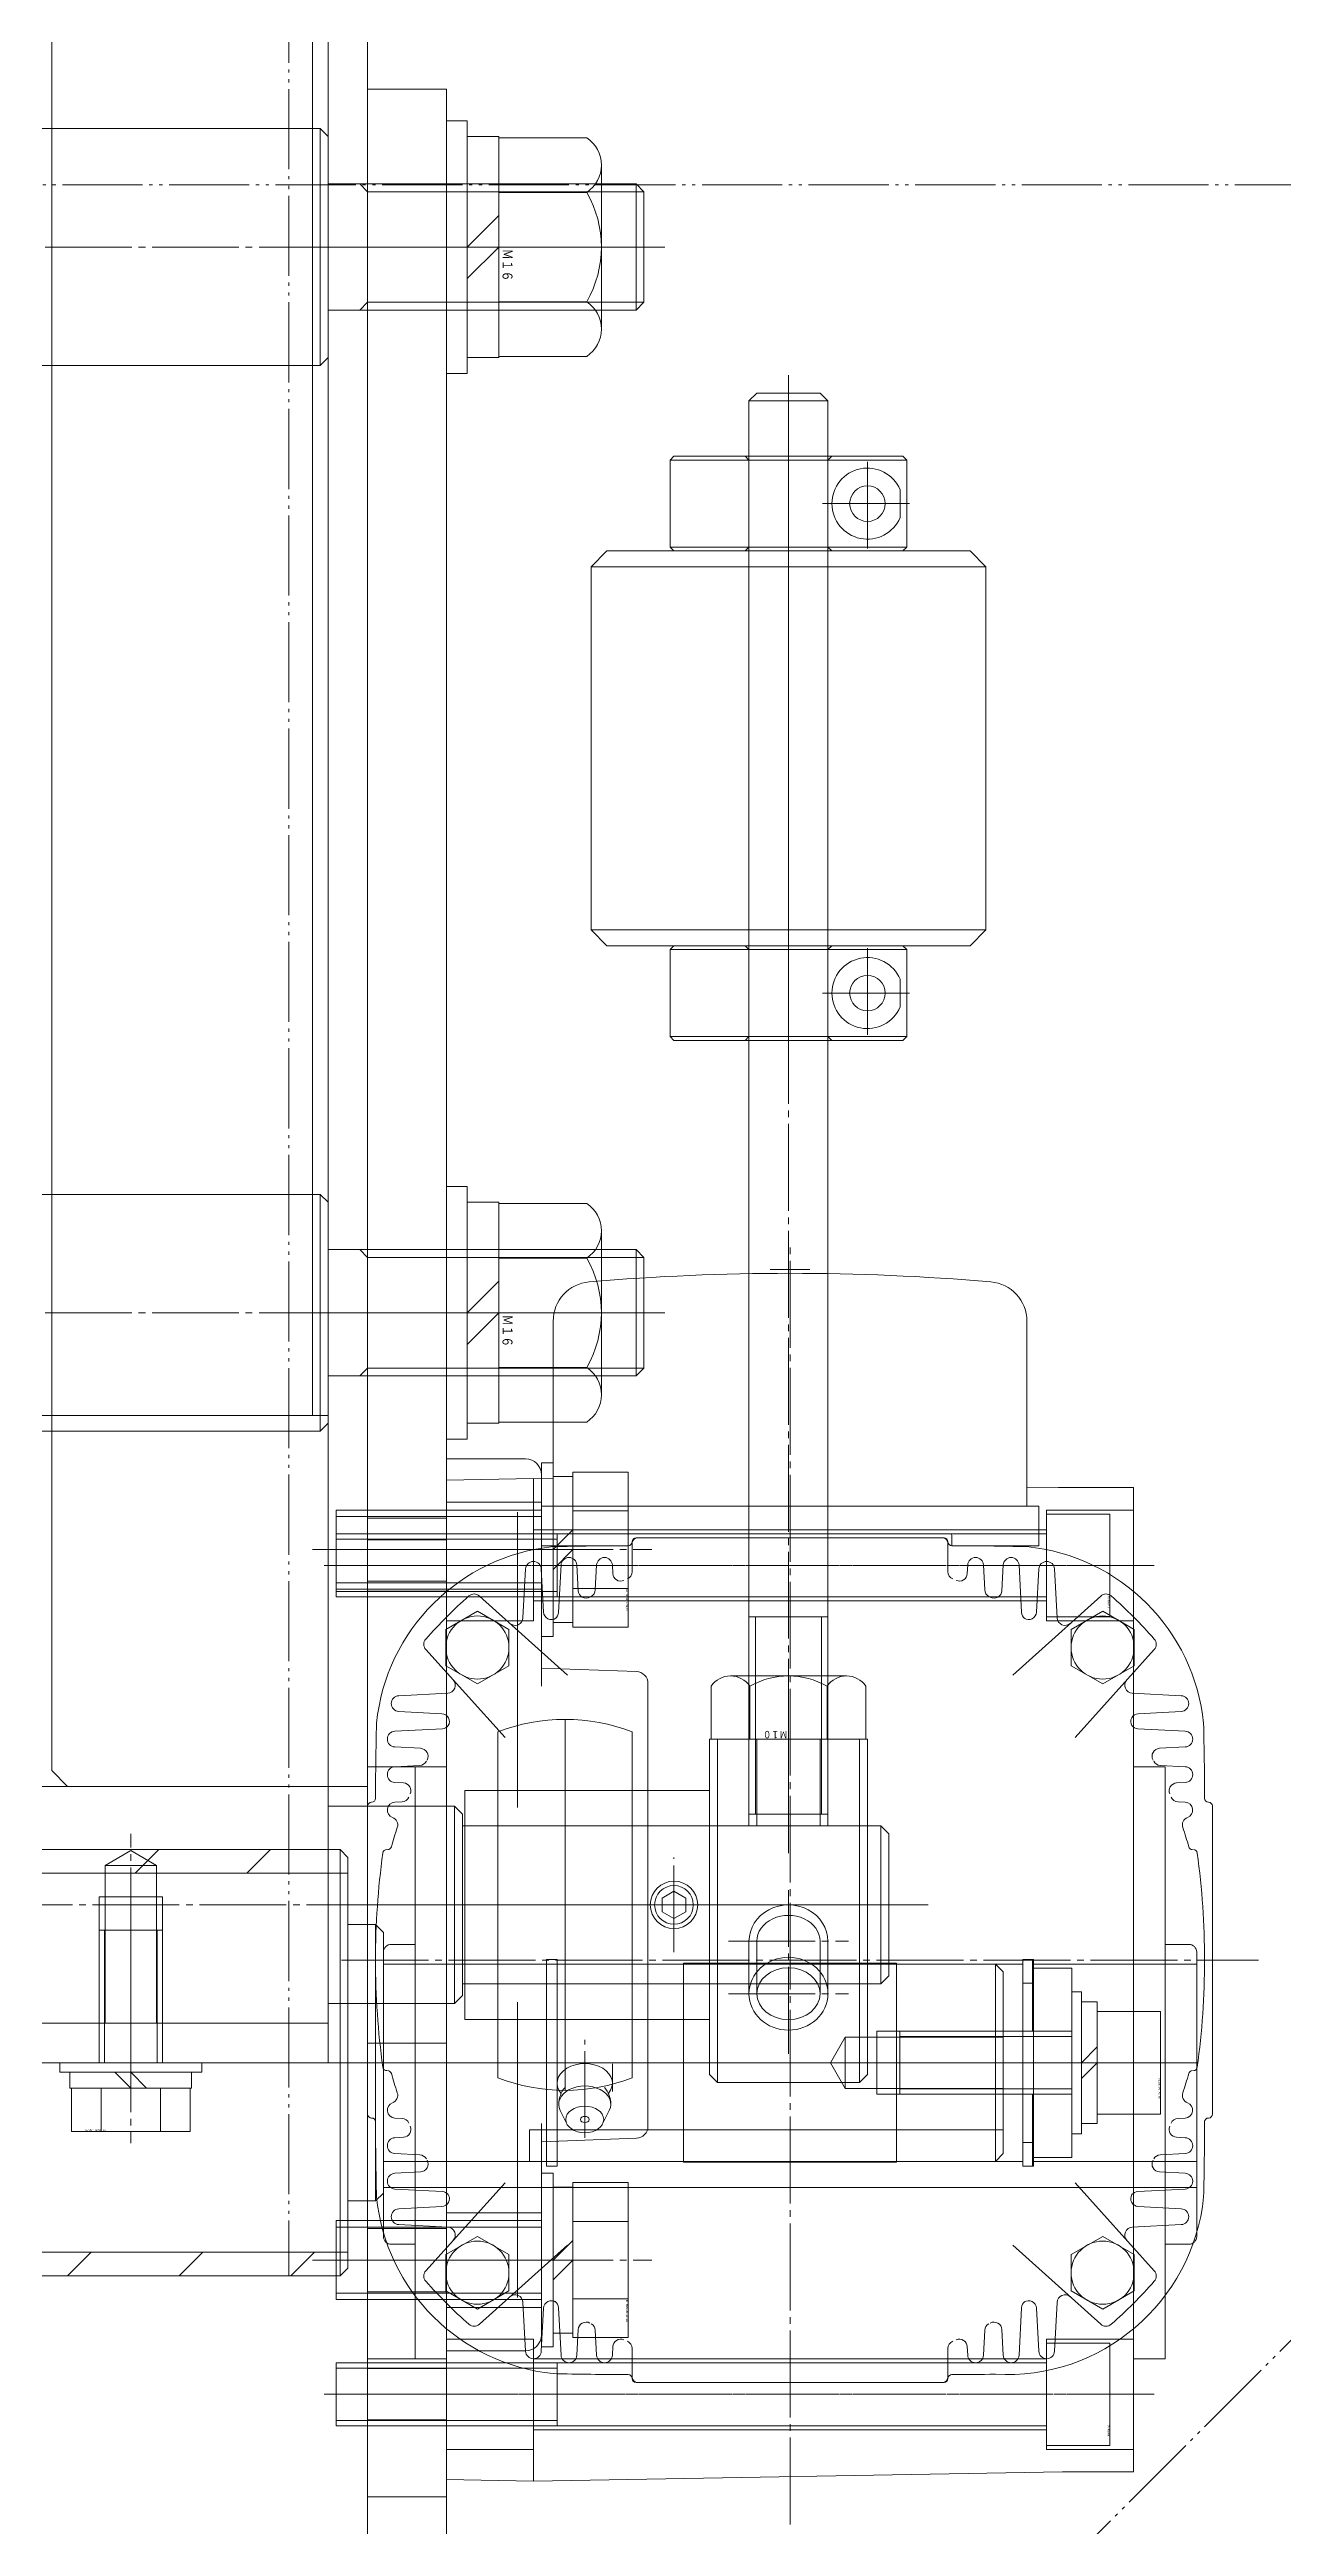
# Model space of a CAD drawing. Units: millimetres at full size. Extents: x -21196 to 21204, y -11807 to 11807.
# Drawn here: x -8429.8 to -8273.5, y -3873.9 to -3560.1 of the extents above; entities that cross this region are included whole.
import ezdxf
from ezdxf.enums import TextEntityAlignment as Align

# ---------------------------------------------------------------- set-up
doc = ezdxf.new("R2010")
doc.units = ezdxf.units.MM
doc.header["$LTSCALE"] = 0.5
doc.linetypes.add('USER3', pattern=[26.999999, 20.299999, -1.7, 0.8, -1.7, 0.8, -1.7])
doc.linetypes.add('USER4', pattern=[27.1, 22, -1.7, 1.7, -1.7])
doc.layers.add('1-0_設備-5(241129配置図菊池追記(立面図).jww)(機器配置図 260128.dwg)', color=7, linetype='Continuous', lineweight=9)
doc.styles.add('ＭＳ ゴシック', font='')
doc.styles.get('ＭＳ ゴシック').set_extended_font_data('MS Gothic')

msp = doc.modelspace()

# ---------------------------------------------------------------- linework, layer by layer
at = {"layer": '1-0_設備-5(241129配置図菊池追記(立面図).jww)(機器配置図 260128.dwg)'}
for p, q in [((-8394.5216, -3780.1472), (-8394.5216, -1210.1472)), ((-8396.5216, -2476.1472), (-8396.5216, -3733.1472)), ((-8394.5216, -2476.1472), (-8394.5216, -3733.1472)), ((-8603.5216, -3570.1472), (-8395.5216, -3570.1472)), ((-8395.5216, -3570.1472), (-8394.5216, -3571.1472)), ((-8394.5216, -3571.1472), (-8394.5216, -3599.1472)), ((-8361.7776, -3571.2972), (-8372.9216, -3571.2972)), ((-8359.9216, -3574.7602), (-8359.9216, -3595.5342)), ((-8355.5216, -3577.1472), (-8394.5216, -3577.1472)), ((-8389.5216, -3578.1472), (-8390.5216, -3577.1472)), ((-8389.5216, -3577.1472), (-8389.5216, -3593.1472)), ((-8354.5216, -3578.1472), (-8389.5216, -3578.1472)), ((-8372.9216, -3578.2222), (-8361.7776, -3578.2222)), ((-8359.9216, -3578.1472), (-8354.5216, -3578.1472)), ((-8355.5216, -3593.1472), (-8355.5216, -3577.1472)), ((-8354.5216, -3578.1472), (-8355.5216, -3577.1472)), ((-8355.5216, -3577.1472), (-8355.5216, -3593.1472)), ((-8354.5216, -3578.1472), (-8354.5216, -3592.1472)), ((-8372.9216, -3581.1472), (-8376.9216, -3585.1472)), ((-8372.9216, -3585.1472), (-8376.9216, -3589.1472)), ((-8389.5216, -3592.1472), (-8390.5216, -3593.1472)), ((-8354.5216, -3592.1472), (-8389.5216, -3592.1472)), ((-8361.7776, -3592.0722), (-8372.9216, -3592.0722)), ((-8359.9216, -3592.1472), (-8354.5216, -3592.1472)), ((-8354.5216, -3592.1472), (-8355.5216, -3593.1472)), ((-8355.5216, -3593.1472), (-8394.5216, -3593.1472)), ((-8603.5216, -3600.1472), (-8395.5216, -3600.1472)), ((-8372.9216, -3599.1472), (-8376.9216, -3599.1472)), ((-8372.9216, -3598.9972), (-8361.7776, -3598.9972)), ((-8341.2216, -3604.6472), (-8331.2216, -3604.6472)), ((-8351.2216, -3612.1472), (-8350.7216, -3611.6472)), ((-8351.2216, -3612.1472), (-8321.2216, -3612.1472)), ((-8351.2216, -3623.1472), (-8351.2216, -3612.1472)), ((-8350.7216, -3611.6472), (-8321.7216, -3611.6472)), ((-8341.7216, -3611.6472), (-8341.2216, -3612.1472)), ((-8341.2216, -3623.1472), (-8341.2216, -3612.1472)), ((-8336.2216, -3623.6472), (-8336.2216, -3611.6472)), ((-8331.2216, -3612.1472), (-8330.7216, -3611.6472)), ((-8331.2216, -3623.1472), (-8331.2216, -3612.1472)), ((-8321.7216, -3611.6472), (-8321.2216, -3612.1472)), ((-8321.2216, -3623.1472), (-8321.2216, -3612.1472)), ((-8322.0794, -3619.4058), (-8322.0794, -3615.8886)), ((-8351.2216, -3623.1472), (-8321.2216, -3623.1472)), ((-8350.7216, -3623.6472), (-8351.2216, -3623.1472)), ((-8350.7216, -3623.6472), (-8321.7216, -3623.6472)), ((-8341.2216, -3623.1472), (-8341.7216, -3623.6472)), ((-8341.2216, -3623.6472), (-8341.2216, -3673.6472)), ((-8336.2216, -3623.6472), (-8336.2216, -3673.6472)), ((-8330.7216, -3623.6472), (-8331.2216, -3623.1472)), ((-8331.2216, -3623.6472), (-8331.2216, -3673.6472)), ((-8321.7216, -3623.6472), (-8321.2216, -3623.1472)), ((-8361.2216, -3625.6472), (-8311.2216, -3625.6472)), ((-8361.2216, -3671.6472), (-8311.2216, -3671.6472)), ((-8350.7216, -3673.6472), (-8351.2216, -3674.1472)), ((-8350.7216, -3673.6472), (-8321.7216, -3673.6472)), ((-8341.2216, -3674.1472), (-8341.7216, -3673.6472)), ((-8336.2216, -3673.6472), (-8336.2216, -3685.6472)), ((-8330.7216, -3673.6472), (-8331.2216, -3674.1472)), ((-8321.7216, -3673.6472), (-8321.2216, -3674.1472)), ((-8351.2216, -3674.1472), (-8321.2216, -3674.1472)), ((-8351.2216, -3674.1472), (-8351.2216, -3685.1472)), ((-8341.2216, -3674.1472), (-8341.2216, -3685.1472)), ((-8331.2216, -3674.1472), (-8331.2216, -3685.1472)), ((-8321.2216, -3674.1472), (-8321.2216, -3685.1472)), ((-8322.0794, -3677.8886), (-8322.0794, -3681.4058)), ((-8351.2216, -3685.1472), (-8321.2216, -3685.1472)), ((-8351.2216, -3685.1472), (-8350.7216, -3685.6472)), ((-8350.7216, -3685.6472), (-8321.7216, -3685.6472)), ((-8341.7216, -3685.6472), (-8341.2216, -3685.1472)), ((-8331.2216, -3685.1472), (-8330.7216, -3685.6472)), ((-8321.7216, -3685.6472), (-8321.2216, -3685.1472)), ((-8603.5216, -3705.1472), (-8395.5216, -3705.1472)), ((-8395.5216, -3705.1472), (-8394.5216, -3706.1472)), ((-8394.5216, -3706.1472), (-8394.5216, -3734.1472)), ((-8361.7776, -3706.2972), (-8372.9216, -3706.2972)), ((-8359.9216, -3709.7602), (-8359.9216, -3730.5342)), ((-8355.5216, -3712.1472), (-8394.5216, -3712.1472)), ((-8389.5216, -3713.1472), (-8390.5216, -3712.1472)), ((-8389.5216, -3712.1472), (-8389.5216, -3728.1472)), ((-8354.5216, -3713.1472), (-8389.5216, -3713.1472)), ((-8372.9216, -3713.2222), (-8361.7776, -3713.2222)), ((-8359.9216, -3713.1472), (-8354.5216, -3713.1472)), ((-8355.5216, -3728.1472), (-8355.5216, -3712.1472)), ((-8354.5216, -3713.1472), (-8355.5216, -3712.1472)), ((-8355.5216, -3712.1472), (-8355.5216, -3728.1472)), ((-8354.5216, -3713.1472), (-8354.5216, -3727.1472)), ((-8338.5216, -3714.6472), (-8333.5216, -3714.6472)), ((-8372.9216, -3716.1472), (-8376.9216, -3720.1472)), ((-8372.9216, -3720.1472), (-8376.9216, -3724.1472)), ((-8366.0216, -3744.6472), (-8366.0216, -3721.2084)), ((-8306.0216, -3744.6472), (-8306.0216, -3721.2084)), ((-8389.5216, -3727.1472), (-8390.5216, -3728.1472)), ((-8354.5216, -3727.1472), (-8389.5216, -3727.1472)), ((-8361.7776, -3727.0722), (-8372.9216, -3727.0722)), ((-8359.9216, -3727.1472), (-8354.5216, -3727.1472)), ((-8354.5216, -3727.1472), (-8355.5216, -3728.1472)), ((-8355.5216, -3728.1472), (-8394.5216, -3728.1472)), ((-8603.5216, -3735.1472), (-8395.5216, -3735.1472)), ((-8372.9216, -3734.1472), (-8376.9216, -3734.1472)), ((-8372.9216, -3733.9972), (-8361.7776, -3733.9972)), ((-8369.5216, -3738.6472), (-8379.5216, -3738.6472)), ((-8379.5216, -3851.6472), (-8379.5216, -3738.6472)), ((-8366.0216, -3739.1472), (-8367.5216, -3739.1472)), ((-8367.5216, -3739.1472), (-8367.5216, -3761.1472)), ((-8366.0216, -3739.1472), (-8366.0216, -3761.1472)), ((-8368.5216, -3741.1472), (-8379.5216, -3741.3392)), ((-8379.5216, -3741.3392), (-8379.5216, -3755.4378)), ((-8368.5216, -3741.1297), (-8368.5216, -3750.1523)), ((-8368.5216, -3741.1384), (-8366.0216, -3741.1821)), ((-8368.5216, -3741.1384), (-8368.5216, -3745.6384)), ((-8367.5216, -3767.4389), (-8367.5216, -3740.6472)), ((-8363.5216, -3740.8972), (-8366.0216, -3740.8972)), ((-8363.5216, -3759.9621), (-8363.5216, -3740.3322)), ((-8363.5216, -3740.3322), (-8356.5216, -3740.3322)), ((-8356.5216, -3740.3322), (-8356.5216, -3759.9621)), ((-8306.0216, -3742.2294), (-8302.0216, -3742.2992)), ((-8302.0216, -3742.2992), (-8292.5216, -3742.2992)), ((-8292.5216, -3742.2992), (-8292.5216, -3755.4378)), ((-8393.5216, -3745.1472), (-8367.5216, -3745.1472)), ((-8393.5216, -3745.1472), (-8393.5216, -3755.1472)), ((-8393.5216, -3745.9592), (-8367.5216, -3745.9592)), ((-8367.5216, -3744.1472), (-8379.5216, -3744.1472)), ((-8379.5216, -3745.1472), (-8368.5216, -3745.1472)), ((-8370.5216, -3782.8139), (-8370.5216, -3745.4194)), ((-8368.5216, -3745.1472), (-8368.5216, -3759.1472)), ((-8367.5216, -3749.6472), (-8367.5216, -3744.6472)), ((-8367.5216, -3744.6472), (-8304.5216, -3744.6472)), ((-8363.5216, -3745.2397), (-8356.5216, -3745.2397)), ((-8304.5216, -3749.6472), (-8304.5216, -3744.6472)), ((-8303.5216, -3745.1472), (-8303.5216, -3759.1472)), ((-8292.5216, -3745.1472), (-8303.5216, -3745.1472)), ((-8303.5216, -3758.6472), (-8303.5216, -3745.6472)), ((-8393.5216, -3748.1472), (-8303.5216, -3748.1472)), ((-8393.5216, -3748.1472), (-8393.5216, -3756.1472)), ((-8393.5216, -3748.8237), (-8365.5216, -3748.8237)), ((-8389.5216, -3748.1472), (-8379.5216, -3748.1472)), ((-8389.5216, -3748.8972), (-8379.5216, -3748.8972)), ((-8303.5216, -3747.6472), (-8368.5216, -3747.6472)), ((-8366.0216, -3750.1472), (-8363.5216, -3747.6472)), ((-8365.5216, -3748.1472), (-8365.5216, -3756.1472)), ((-8356.5216, -3749.6472), (-8356.5216, -3748.3472)), ((-8356.3216, -3748.1472), (-8315.7216, -3748.1472)), ((-8356.0216, -3749.3472), (-8356.0216, -3752.941)), ((-8316.5216, -3748.6472), (-8355.5216, -3748.6472)), ((-8355.3216, -3748.6472), (-8336.0216, -3748.6472)), ((-8316.7216, -3748.6472), (-8336.0216, -3748.6472)), ((-8316.0216, -3749.3472), (-8316.0216, -3752.941)), ((-8315.5216, -3749.6472), (-8315.5216, -3748.3472)), ((-8356.5216, -3749.6472), (-8367.5216, -3749.6472)), ((-8363.5216, -3750.1472), (-8366.0216, -3752.6472)), ((-8365.3358, -3758.1157), (-8365.0202, -3752.0948)), ((-8362.8524, -3755.3492), (-8363.023, -3752.0948)), ((-8360.6859, -3755.2563), (-8360.5202, -3752.0948)), ((-8358.4658, -3753.1858), (-8358.523, -3752.0948)), ((-8315.5216, -3749.6472), (-8304.5216, -3749.6472)), ((-8313.5774, -3753.1858), (-8313.5202, -3752.0948)), ((-8311.3573, -3755.2563), (-8311.523, -3752.0948)), ((-8309.1908, -3755.3492), (-8309.0202, -3752.0948)), ((-8306.7074, -3758.1157), (-8307.023, -3752.0948)), ((-8393.5216, -3754.3352), (-8367.5216, -3754.3352)), ((-8393.5216, -3755.1472), (-8367.5216, -3755.1472)), ((-8393.5216, -3755.4707), (-8365.5216, -3755.4707)), ((-8389.5216, -3755.3972), (-8379.5216, -3755.3972)), ((-8379.5216, -3755.4378), (-8379.5216, -3848.8565)), ((-8369.8453, -3758.7985), (-8369.5202, -3752.5948)), ((-8367.2371, -3758.0498), (-8367.523, -3752.5948)), ((-8363.5216, -3755.0546), (-8356.5216, -3755.0546)), ((-8304.8061, -3758.0498), (-8304.5202, -3752.5948)), ((-8302.1978, -3758.7985), (-8302.523, -3752.5948)), ((-8292.5216, -3848.8565), (-8292.5216, -3755.4378)), ((-8393.5216, -3756.1472), (-8303.5216, -3756.1472)), ((-8389.5216, -3756.1472), (-8379.5216, -3756.1472)), ((-8367.5216, -3756.1472), (-8379.5216, -3756.1472)), ((-8364.2202, -3766.0558), (-8375.3627, -3756.0231)), ((-8303.5216, -3756.6472), (-8368.5216, -3756.6472)), ((-8331.2216, -3758.6472), (-8341.2216, -3758.6472)), ((-8340.4096, -3783.6472), (-8340.4096, -3758.6472)), ((-8332.0336, -3783.6472), (-8332.0336, -3758.6472)), ((-8307.8229, -3766.0558), (-8296.6805, -3756.0231)), ((-8379.5216, -3759.1472), (-8368.5216, -3759.1472)), ((-8367.5216, -3761.1472), (-8366.0216, -3761.1472)), ((-8366.0216, -3759.3972), (-8363.5216, -3759.3972)), ((-8363.5216, -3759.9621), (-8356.5216, -3759.9621)), ((-8292.5216, -3759.1472), (-8303.5216, -3759.1472)), ((-8372.1129, -3773.9485), (-8382.1457, -3762.806)), ((-8299.9302, -3773.9485), (-8289.8975, -3762.806)), ((-8355.4661, -3765.5937), (-8367.5216, -3765.1472)), ((-8354.0216, -3823.2017), (-8354.0216, -3767.0927)), ((-8346.0216, -3767.4602), (-8346.0216, -3774.1472)), ((-8328.8716, -3766.1472), (-8343.5716, -3766.1472)), ((-8341.1216, -3767.4602), (-8341.1216, -3774.1472)), ((-8331.3216, -3774.1472), (-8331.3216, -3767.4602)), ((-8326.4216, -3774.1472), (-8326.4216, -3767.4602)), ((-8379.3703, -3768.3234), (-8385.5739, -3768.6485)), ((-8380.1189, -3770.9317), (-8385.5739, -3770.6458)), ((-8292.6729, -3768.3234), (-8286.4692, -3768.6485)), ((-8291.9243, -3770.9317), (-8286.4692, -3770.6458)), ((-8380.0531, -3772.833), (-8386.0739, -3773.1485)), ((-8373.0216, -3817.0561), (-8373.0216, -3773.2383)), ((-8364.5216, -3771.6472), (-8364.5216, -3818.6472)), ((-8356.0216, -3817.0561), (-8356.0216, -3773.2383)), ((-8326.4216, -3774.1472), (-8346.0216, -3774.1472)), ((-8345.2216, -3817.6472), (-8345.2216, -3774.1472)), ((-8341.2216, -3774.1472), (-8341.2216, -3785.1472)), ((-8340.2216, -3774.1472), (-8340.2216, -3785.1472)), ((-8332.2216, -3774.1472), (-8332.2216, -3785.1472)), ((-8331.2216, -3774.1472), (-8331.2216, -3785.1472)), ((-8327.2216, -3817.6472), (-8327.2216, -3774.1472)), ((-8291.9901, -3772.833), (-8285.9692, -3773.1485)), ((-8389.5216, -3777.6472), (-8379.5216, -3777.6472)), ((-8382.8195, -3775.3163), (-8386.0739, -3775.1458)), ((-8382.9124, -3777.4828), (-8386.0739, -3777.6485)), ((-8383.5216, -3844.6472), (-8383.5216, -3777.6559)), ((-8288.5216, -3777.6559), (-8292.5216, -3777.6559)), ((-8289.2236, -3775.3163), (-8285.9692, -3775.1458)), ((-8289.1307, -3777.4828), (-8285.9692, -3777.6485)), ((-8288.5216, -3844.6472), (-8288.5216, -3777.6472)), ((-8384.9829, -3779.703), (-8386.0739, -3779.6458)), ((-8379.5216, -3777.6646), (-8383.5216, -3777.6646)), ((-8377.2216, -3809.6472), (-8377.2216, -3780.6472)), ((-8346.2216, -3809.6472), (-8346.2216, -3780.6472)), ((-8287.0603, -3779.703), (-8285.9692, -3779.6458)), ((-8389.5216, -3821.6472), (-8389.5216, -3782.6472)), ((-8385.1561, -3782.1004), (-8386.0739, -3782.1485)), ((-8378.5216, -3782.6472), (-8378.5216, -3807.6472)), ((-8286.8871, -3782.1004), (-8285.9692, -3782.1485)), ((-8282.5216, -3782.6472), (-8282.5216, -3821.6472)), ((-8324.5216, -3785.1472), (-8377.5216, -3785.1472)), ((-8346.2216, -3785.1472), (-8377.2216, -3785.1472)), ((-8346.2216, -3785.1472), (-8326.2216, -3785.1472)), ((-8324.5216, -3805.1472), (-8324.5216, -3785.1472)), ((-8323.5216, -3786.1472), (-8324.5216, -3785.1472)), ((-8323.5216, -3804.1472), (-8323.5216, -3786.1472)), ((-8415.953, -3788.1472), (-8418.953, -3791.1472)), ((-8401.8109, -3788.1472), (-8404.8109, -3791.1472)), ((-8393.0216, -3842.1472), (-8393.0216, -3788.1472)), ((-8392.0216, -3791.1472), (-8607.0216, -3791.1472)), ((-8379.5216, -3795.1472), (-8389.5216, -3795.1472)), ((-8346.2216, -3795.1472), (-8379.5216, -3795.1472)), ((-8346.2216, -3795.1472), (-8326.2216, -3795.1472)), ((-8423.5216, -3798.3472), (-8423.5216, -3815.1472)), ((-8415.5216, -3798.3472), (-8423.5216, -3798.3472)), ((-8422.8451, -3798.3472), (-8422.8451, -3815.1472)), ((-8416.1981, -3798.3472), (-8416.1981, -3815.1472)), ((-8415.5216, -3798.3472), (-8415.5216, -3815.1472)), ((-8388.5216, -3797.6472), (-8388.5216, -3832.6472)), ((-8387.5216, -3801.1472), (-8387.5216, -3837.1472)), ((-8366.8716, -3802.6472), (-8387.5216, -3802.6472)), ((-8310.0216, -3802.6472), (-8387.5216, -3802.6472)), ((-8386.5216, -3800.1472), (-8383.5216, -3800.1472)), ((-8366.8716, -3802.0472), (-8366.8716, -3828.2472)), ((-8365.5216, -3802.0472), (-8366.8716, -3802.0472)), ((-8365.5216, -3802.0472), (-8365.5216, -3828.2472)), ((-8349.5216, -3802.6472), (-8365.5216, -3802.6472)), ((-8322.5216, -3802.5472), (-8349.5216, -3802.5472)), ((-8349.5216, -3802.5472), (-8349.5216, -3827.7472)), ((-8341.2216, -3806.3972), (-8341.2216, -3799.7586)), ((-8340.2216, -3799.7586), (-8340.2216, -3806.3972)), ((-8332.2216, -3799.7586), (-8332.2216, -3806.3972)), ((-8331.2216, -3806.3972), (-8331.2216, -3799.7586)), ((-8322.5216, -3802.5472), (-8322.5216, -3827.7472)), ((-8306.5216, -3802.6472), (-8322.5216, -3802.6472)), ((-8310.0216, -3827.6472), (-8310.0216, -3802.6472)), ((-8309.0216, -3803.6472), (-8310.0216, -3802.6472)), ((-8306.5216, -3802.0472), (-8306.5216, -3828.2472)), ((-8305.1716, -3802.0472), (-8306.5216, -3802.0472)), ((-8305.1716, -3802.0472), (-8305.1716, -3828.2472)), ((-8284.5216, -3802.6472), (-8305.1716, -3802.6472)), ((-8285.5216, -3800.1472), (-8288.5216, -3800.1472)), ((-8284.5216, -3801.1472), (-8284.5216, -3837.1472)), ((-8324.5216, -3805.1472), (-8377.5216, -3805.1472)), ((-8346.2216, -3805.1472), (-8377.2216, -3805.1472)), ((-8346.2216, -3805.1472), (-8326.2216, -3805.1472)), ((-8326.2216, -3805.1472), (-8324.5216, -3805.1472)), ((-8324.5216, -3805.1472), (-8323.5216, -3804.1472)), ((-8309.0216, -3826.6472), (-8309.0216, -3803.6472)), ((-8370.5216, -3807.4805), (-8370.5216, -3844.875)), ((-8299.1216, -3806.1472), (-8300.3216, -3806.1472)), ((-8300.3216, -3806.1472), (-8300.3216, -3824.1472)), ((-8299.1216, -3806.1472), (-8299.1216, -3824.1472)), ((-8297.1216, -3807.4472), (-8299.1216, -3807.4472)), ((-8297.1216, -3807.4472), (-8297.1216, -3822.8472)), ((-8322.1216, -3811.1472), (-8300.3216, -3811.1472)), ((-8322.1216, -3811.1472), (-8322.1216, -3819.1472)), ((-8322.1216, -3811.8237), (-8300.3216, -3811.8237)), ((-8399.5216, -3815.1472), (-8599.5216, -3815.1472)), ((-8428.5216, -3815.1472), (-8428.5216, -3816.3472)), ((-8410.5216, -3815.1472), (-8428.5216, -3815.1472)), ((-8410.5216, -3816.3472), (-8410.5216, -3815.1472)), ((-8379.5216, -3815.1472), (-8389.5216, -3815.1472)), ((-8387.5216, -3815.1472), (-8284.5216, -3815.1472)), ((-8365.5216, -3818.7827), (-8365.5216, -3815.2765)), ((-8362.0216, -3814.4961), (-8362.0216, -3813.8476)), ((-8358.5216, -3818.7827), (-8358.5216, -3815.2765)), ((-8306.5216, -3815.1472), (-8305.3216, -3815.1472)), ((-8300.3216, -3815.1472), (-8305.3216, -3815.1472)), ((-8299.1216, -3815.1472), (-8297.1216, -3813.1472)), ((-8297.1216, -3815.1472), (-8299.1216, -3817.1472)), ((-8410.5216, -3816.3472), (-8428.5216, -3816.3472)), ((-8427.2216, -3816.3472), (-8427.2216, -3818.3472)), ((-8427.2216, -3818.3472), (-8411.8216, -3818.3472)), ((-8427.0271, -3818.3472), (-8427.0271, -3823.8472)), ((-8423.2744, -3818.3472), (-8423.2744, -3823.8472)), ((-8419.5216, -3818.3472), (-8421.5216, -3816.3472)), ((-8419.5216, -3816.3472), (-8417.5216, -3818.3472)), ((-8415.7688, -3818.3472), (-8415.7688, -3823.8472)), ((-8412.016, -3818.3472), (-8412.016, -3823.8472)), ((-8411.8216, -3818.3472), (-8411.8216, -3816.3472)), ((-8364.2843, -3822.8986), (-8365.1329, -3821.2015)), ((-8359.7588, -3822.8986), (-8358.9103, -3821.2015)), ((-8322.1216, -3818.4707), (-8300.3216, -3818.4707)), ((-8322.1216, -3819.1472), (-8300.3216, -3819.1472)), ((-8412.016, -3823.8472), (-8427.0271, -3823.8472)), ((-8385.1561, -3822.1939), (-8386.0739, -3822.1458)), ((-8384.9829, -3824.5914), (-8386.0739, -3824.6485)), ((-8369.0216, -3823.6472), (-8309.0216, -3823.6472)), ((-8369.0216, -3823.6472), (-8369.0216, -3827.6472)), ((-8367.5216, -3849.6472), (-8367.5216, -3822.8555)), ((-8355.4661, -3824.7007), (-8367.5216, -3825.1472)), ((-8300.3216, -3824.1472), (-8299.1216, -3824.1472)), ((-8299.1216, -3822.8472), (-8297.1216, -3822.8472)), ((-8287.0603, -3824.5914), (-8285.9692, -3824.6485)), ((-8286.8871, -3822.1939), (-8285.9692, -3822.1458)), ((-8366.8716, -3827.6472), (-8387.5216, -3827.6472)), ((-8310.0216, -3827.6472), (-8387.5216, -3827.6472)), ((-8382.9124, -3826.8115), (-8386.0739, -3826.6458)), ((-8349.5216, -3827.6472), (-8365.5216, -3827.6472)), ((-8322.5216, -3827.7472), (-8349.5216, -3827.7472)), ((-8306.5216, -3827.6472), (-8322.5216, -3827.6472)), ((-8309.0216, -3826.6472), (-8310.0216, -3827.6472)), ((-8284.5216, -3827.6472), (-8305.1716, -3827.6472)), ((-8289.1307, -3826.8115), (-8285.9692, -3826.6458)), ((-8382.8195, -3828.978), (-8386.0739, -3829.1485)), ((-8372.1129, -3830.3458), (-8382.1457, -3841.4883)), ((-8366.0216, -3829.1472), (-8367.5216, -3829.1472)), ((-8367.5216, -3829.1472), (-8367.5216, -3851.1472)), ((-8365.5216, -3828.2472), (-8366.8716, -3828.2472)), ((-8366.0216, -3829.1472), (-8366.0216, -3851.1472)), ((-8363.5216, -3830.8972), (-8366.0216, -3830.8972)), ((-8363.5216, -3849.9621), (-8363.5216, -3830.3322)), ((-8363.5216, -3830.3322), (-8356.5216, -3830.3322)), ((-8356.5216, -3830.3322), (-8356.5216, -3849.9621)), ((-8305.1716, -3828.2472), (-8306.5216, -3828.2472)), ((-8299.9302, -3830.3458), (-8289.8975, -3841.4883)), ((-8289.2236, -3828.978), (-8285.9692, -3829.1485)), ((-8380.0531, -3831.4613), (-8386.0739, -3831.1458)), ((-8380.1189, -3833.3626), (-8385.5739, -3833.6485)), ((-8291.9901, -3831.4613), (-8285.9692, -3831.1458)), ((-8291.9243, -3833.3626), (-8286.4692, -3833.6485)), ((-8393.5216, -3835.1472), (-8367.5216, -3835.1472)), ((-8393.5216, -3835.1472), (-8393.5216, -3845.1472)), ((-8393.5216, -3835.9592), (-8367.5216, -3835.9592)), ((-8379.3703, -3835.9709), (-8385.5739, -3835.6458)), ((-8367.5216, -3834.1472), (-8379.5216, -3834.1472)), ((-8363.5216, -3835.2397), (-8356.5216, -3835.2397)), ((-8292.6729, -3835.9709), (-8286.4692, -3835.6458)), ((-8392.0216, -3839.1472), (-8607.0216, -3839.1472)), ((-8424.5266, -3839.1472), (-8427.5266, -3842.1472)), ((-8410.3845, -3839.1472), (-8413.3845, -3842.1472)), ((-8396.2424, -3839.1472), (-8399.2424, -3842.1472)), ((-8386.5216, -3838.1472), (-8383.5216, -3838.1472)), ((-8364.2202, -3838.2385), (-8375.3627, -3848.2713)), ((-8366.0216, -3840.1472), (-8363.5216, -3837.6472)), ((-8363.5216, -3840.1472), (-8366.0216, -3842.6472)), ((-8307.8229, -3838.2385), (-8296.6805, -3848.2713)), ((-8285.5216, -3838.1472), (-8288.5216, -3838.1472)), ((-8393.5216, -3844.3352), (-8367.5216, -3844.3352)), ((-8393.5216, -3845.1472), (-8367.5216, -3845.1472)), ((-8383.5216, -3852.6472), (-8383.5216, -3844.6472)), ((-8367.5216, -3846.1472), (-8379.5216, -3846.1472)), ((-8369.8453, -3845.4959), (-8369.5202, -3851.6995)), ((-8367.2371, -3846.2445), (-8367.523, -3851.6995)), ((-8365.3358, -3846.1787), (-8365.0202, -3852.1995)), ((-8363.5216, -3845.0546), (-8356.5216, -3845.0546)), ((-8306.7074, -3846.1787), (-8307.023, -3852.1995)), ((-8304.8061, -3846.2445), (-8304.5202, -3851.6995)), ((-8302.1978, -3845.4959), (-8302.523, -3851.6995)), ((-8379.5216, -3867.9552), (-8379.5216, -3848.8565)), ((-8366.0216, -3849.3972), (-8363.5216, -3849.3972)), ((-8362.8524, -3848.9451), (-8363.023, -3852.1995)), ((-8360.6859, -3849.038), (-8360.5202, -3852.1995)), ((-8311.3573, -3849.038), (-8311.523, -3852.1995)), ((-8309.1908, -3848.9451), (-8309.0202, -3852.1995)), ((-8292.5216, -3848.8565), (-8292.5216, -3866.9777)), ((-8389.5216, -3852.6472), (-8379.5216, -3852.6472)), ((-8383.5216, -3852.6472), (-8379.5216, -3852.6472)), ((-8379.5216, -3850.1472), (-8368.5216, -3850.1472)), ((-8369.5216, -3851.6472), (-8379.5216, -3851.6472)), ((-8368.5216, -3850.1472), (-8368.5216, -3864.1472)), ((-8303.5216, -3852.6472), (-8368.5216, -3852.6472)), ((-8367.5216, -3851.1472), (-8366.0216, -3851.1472)), ((-8363.5216, -3849.9621), (-8356.5216, -3849.9621)), ((-8358.4658, -3851.1085), (-8358.523, -3852.1995)), ((-8356.0216, -3854.9472), (-8356.0216, -3851.3534)), ((-8316.0216, -3854.9472), (-8316.0216, -3851.3534)), ((-8313.5774, -3851.1085), (-8313.5202, -3852.1995)), ((-8303.5216, -3863.6472), (-8303.5216, -3850.6472)), ((-8393.5216, -3853.1472), (-8303.5216, -3853.1472)), ((-8393.5216, -3853.1472), (-8393.5216, -3861.1472)), ((-8393.5216, -3853.8237), (-8365.5216, -3853.8237)), ((-8389.5216, -3853.1472), (-8379.5216, -3853.1472)), ((-8389.5216, -3853.8972), (-8379.5216, -3853.8972)), ((-8368.5216, -3854.1421), (-8368.5216, -3864.6559)), ((-8365.5216, -3853.1472), (-8365.5216, -3861.1472)), ((-8355.5216, -3855.6472), (-8316.5216, -3855.6472)), ((-8355.3216, -3855.6472), (-8336.0216, -3855.6472)), ((-8316.7216, -3855.6472), (-8336.0216, -3855.6472)), ((-8393.5216, -3860.4707), (-8365.5216, -3860.4707)), ((-8393.5216, -3861.1472), (-8303.5216, -3861.1472)), ((-8389.5216, -3860.3972), (-8379.5216, -3860.3972)), ((-8389.5216, -3861.1472), (-8379.5216, -3861.1472)), ((-8303.5216, -3861.6472), (-8368.5216, -3861.6472)), ((-8379.5216, -3864.1472), (-8368.5216, -3864.1472)), ((-8368.5216, -3868.1559), (-8368.5216, -3863.6472)), ((-8292.5216, -3864.1472), (-8303.5216, -3864.1472)), ((-8368.5216, -3868.1472), (-8379.5216, -3867.9552)), ((-8389.5216, -3870.1472), (-8379.5216, -3870.1472))]:
    msp.add_line(p, q, dxfattribs=at)
at = {"layer": '1-0_設備-5(241129配置図菊池追記(立面図).jww)(機器配置図 260128.dwg)', "linetype": 'USER3'}
msp.add_line((-7999.5216, -3577.26), (-8999.5216, -4577.26), dxfattribs=at)
at = {"layer": '1-0_設備-5(241129配置図菊池追記(立面図).jww)(機器配置図 260128.dwg)', "linetype": 'USER4'}
for p, q in [((-8647.1763, -3585.1472), (-8351.8668, -3585.1472)), ((-8381.9869, -3585.1472), (-8402.1206, -3585.1472)), ((-8395.9838, -3585.1472), (-8373.1693, -3585.1472)), ((-8379.5216, -3585.1472), (-8359.9216, -3585.1472)), ((-8336.2216, -3601.3736), (-8336.2216, -3786.2629)), ((-8326.2216, -3623.3373), (-8326.2216, -3611.957)), ((-8331.9117, -3617.6472), (-8320.5314, -3617.6472)), ((-8326.2216, -3673.957), (-8326.2216, -3685.3373)), ((-8331.9117, -3679.6472), (-8320.5314, -3679.6472)), ((-8336.0216, -3873.6254), (-8336.0216, -3711.5756)), ((-8647.1763, -3720.1472), (-8351.8668, -3720.1472)), ((-8381.9869, -3720.1472), (-8402.1206, -3720.1472)), ((-8395.9838, -3720.1472), (-8373.1693, -3720.1472)), ((-8379.5216, -3720.1472), (-8359.9216, -3720.1472)), ((-8396.5216, -3750.1472), (-8353.5216, -3750.1472)), ((-8395.0216, -3752.1472), (-8294.0216, -3752.1472)), ((-8392.9109, -3752.1472), (-8376.1322, -3752.1472)), ((-8362.5216, -3750.1472), (-8384.5216, -3750.1472)), ((-8289.921, -3752.1472), (-8382.1221, -3752.1472)), ((-8336.2216, -3766.1472), (-8336.2216, -3774.1472)), ((-8336.2216, -3771.2419), (-8336.2216, -3788.5864)), ((-8419.5216, -3814.9673), (-8419.5216, -3786.1472)), ((-8350.7216, -3801.1472), (-8350.7216, -3789.1472)), ((-8336.2216, -3814.0096), (-8336.2216, -3793.2938)), ((-8318.5216, -3795.1472), (-8680.5216, -3795.1472)), ((-8419.5216, -3796.8472), (-8419.5216, -3825.3472)), ((-8392.8173, -3802.1472), (-8276.6796, -3802.1472)), ((-8343.834, -3799.7586), (-8328.6092, -3799.7586)), ((-8419.5216, -3819.1157), (-8419.5216, -3806.1741)), ((-8343.834, -3806.3972), (-8328.6092, -3806.3972)), ((-8304.7651, -3815.1472), (-8664.0216, -3815.1472)), ((-8362.0216, -3824.6649), (-8362.0216, -3812.2451)), ((-8323.6216, -3815.1472), (-8287.6216, -3815.1472)), ((-8396.5216, -3840.1472), (-8353.5216, -3840.1472)), ((-8362.5216, -3840.1472), (-8384.5216, -3840.1472)), ((-8395.0216, -3857.1472), (-8294.0216, -3857.1472)), ((-8392.9109, -3857.1472), (-8376.1322, -3857.1472)), ((-8289.921, -3857.1472), (-8382.1221, -3857.1472))]:
    msp.add_line(p, q, dxfattribs=at)
at = {"layer": '1-0_設備-5(241129配置図菊池追記(立面図).jww)(機器配置図 260128.dwg)', "lineweight": 18}
for p, q in [((-8379.5216, -3745.1472), (-8389.5216, -3745.1472)), ((-8379.5216, -3746.1472), (-8389.5216, -3746.1472)), ((-8379.5216, -3754.1472), (-8389.5216, -3754.1472)), ((-8379.5216, -3755.1472), (-8389.5216, -3755.1472)), ((-8379.5216, -3777.6472), (-8389.5216, -3777.6472)), ((-8379.5216, -3812.6472), (-8389.5216, -3812.6472)), ((-8379.5216, -3835.1472), (-8389.5216, -3835.1472)), ((-8379.5216, -3836.1472), (-8389.5216, -3836.1472)), ((-8379.5216, -3844.1472), (-8389.5216, -3844.1472)), ((-8379.5216, -3845.1472), (-8389.5216, -3845.1472))]:
    msp.add_line(p, q, dxfattribs=at)
at = {"layer": '1-0_設備-5(241129配置図菊池追記(立面図).jww)(機器配置図 260128.dwg)', "linetype": 'USER4', "lineweight": 18}
for p, q in [((-8375.4358, -3750.1472), (-8393.6074, -3750.1472)), ((-8375.4358, -3840.1472), (-8393.6074, -3840.1472))]:
    msp.add_line(p, q, dxfattribs=at)
at = {"layer": '1-0_設備-5(241129配置図菊池追記(立面図).jww)(機器配置図 260128.dwg)', "linetype": 'USER3'}
for points in [[(-8399.5216, -1135.1472), (-8399.5216, -3842.1472), (-8599.5216, -3842.1472), (-8599.5216, -1135.1472)], [(-7999.5216, -3577.26), (-8999.5216, -3577.26), (-8999.5216, -4577.26), (-7999.5216, -4577.26)]]:
    msp.add_lwpolyline(points, close=True, dxfattribs=at)
at = {"layer": '1-0_設備-5(241129配置図菊池追記(立面図).jww)(機器配置図 260128.dwg)'}
for points in [[(-8389.5216, -3780.1472), (-8389.5216, -1210.1472), (-8427.5216, -1210.1472), (-8429.5216, -1212.1472), (-8429.5216, -3778.1472), (-8427.5216, -3780.1472)], [(-8389.5216, -3910.1472), (-8379.5216, -3910.1472), (-8379.5216, -3565.1472), (-8389.5216, -3565.1472)], [(-8376.9216, -3569.1472), (-8376.9216, -3601.1472), (-8379.5216, -3601.1472), (-8379.5216, -3569.1472)], [(-8331.2216, -3783.6472), (-8331.2216, -3604.6472), (-8332.2216, -3603.6472), (-8340.2216, -3603.6472), (-8341.2216, -3604.6472), (-8341.2216, -3783.6472)], [(-8311.2216, -3625.6472), (-8311.2216, -3671.6472), (-8313.2216, -3673.6472), (-8359.2216, -3673.6472), (-8361.2216, -3671.6472), (-8361.2216, -3625.6472), (-8359.2216, -3623.6472), (-8313.2216, -3623.6472)], [(-8376.9216, -3704.1472), (-8376.9216, -3736.1472), (-8379.5216, -3736.1472), (-8379.5216, -3704.1472)], [(-8371.6196, -3764.8492), (-8375.6196, -3767.1492), (-8379.6196, -3764.8492), (-8379.6196, -3760.2492), (-8375.6196, -3757.9492), (-8371.6196, -3760.2492)], [(-8300.4236, -3764.8492), (-8296.4236, -3767.1492), (-8292.4236, -3764.8492), (-8292.4236, -3760.2492), (-8296.4236, -3757.9492), (-8300.4236, -3760.2492)], [(-8345.2216, -3817.6472), (-8327.2216, -3817.6472), (-8326.2216, -3816.6472), (-8326.2216, -3774.1472), (-8346.2216, -3774.1472), (-8346.2216, -3816.6472)], [(-8394.5216, -3780.1472), (-8604.5216, -3780.1472), (-8604.5216, -3810.1472), (-8394.5216, -3810.1472)], [(-8393.0216, -3788.1472), (-8606.0216, -3788.1472), (-8607.0216, -3789.1472), (-8607.0216, -3841.1472), (-8606.0216, -3842.1472), (-8393.0216, -3842.1472), (-8392.0216, -3841.1472), (-8392.0216, -3789.1472)], [(-8352.2216, -3796.0132), (-8350.7216, -3796.8792), (-8349.2216, -3796.0132), (-8349.2216, -3794.2812), (-8350.7216, -3793.4151), (-8352.2216, -3794.2812)], [(-8306.5216, -3802.0472), (-8305.3216, -3802.0472), (-8305.3216, -3805.0472), (-8306.5216, -3805.0472)], [(-8305.3216, -3811.1472), (-8300.3216, -3811.1472), (-8300.3216, -3803.1472), (-8305.3216, -3803.1472)], [(-8604.5216, -3815.1472), (-8394.5216, -3815.1472), (-8394.5216, -3810.1472), (-8604.5216, -3810.1472)], [(-8300.3216, -3827.1472), (-8305.3216, -3827.1472), (-8305.3216, -3819.1472), (-8300.3216, -3819.1472)], [(-8306.5216, -3828.2472), (-8305.3216, -3828.2472), (-8305.3216, -3825.2472), (-8306.5216, -3825.2472)], [(-8371.6196, -3839.4451), (-8375.6196, -3837.1451), (-8379.6196, -3839.4451), (-8379.6196, -3844.0451), (-8375.6196, -3846.3451), (-8371.6196, -3844.0451)], [(-8300.4236, -3839.4451), (-8296.4236, -3837.1451), (-8292.4236, -3839.4451), (-8292.4236, -3844.0451), (-8296.4236, -3846.3451), (-8300.4236, -3844.0451)]]:
    msp.add_lwpolyline(points, close=True, dxfattribs=at)
for points in [[(-8395.5216, -3570.1472), (-8395.5216, -3600.1472), (-8394.5216, -3599.1472)], [(-8376.9216, -3571.1472), (-8372.9216, -3571.1472), (-8372.9216, -3599.1472)], [(-8359.9216, -3593.1472), (-8355.5216, -3593.1472), (-8354.5216, -3592.1472), (-8354.5216, -3578.1472), (-8355.5216, -3577.1472), (-8359.9216, -3577.1472)], [(-8395.5216, -3705.1472), (-8395.5216, -3735.1472), (-8394.5216, -3734.1472)], [(-8376.9216, -3706.1472), (-8372.9216, -3706.1472), (-8372.9216, -3734.1472)], [(-8359.9216, -3728.1472), (-8355.5216, -3728.1472), (-8354.5216, -3727.1472), (-8354.5216, -3713.1472), (-8355.5216, -3712.1472), (-8359.9216, -3712.1472)], [(-8431.5216, -3738.1472), (-8431.5216, -3733.1472), (-8394.5216, -3733.1472)], [(-8303.5216, -3758.6472), (-8295.5216, -3758.6472), (-8295.5216, -3745.6472), (-8303.5216, -3745.6472)], [(-8346.2216, -3780.6472), (-8354.0216, -3780.6472), (-8377.2216, -3780.6472)], [(-8394.5216, -3807.6472), (-8378.5216, -3807.6472), (-8377.5216, -3806.6472), (-8377.5216, -3783.6472), (-8378.5216, -3782.6472), (-8394.5216, -3782.6472)], [(-8326.2216, -3785.1472), (-8324.5216, -3785.1472), (-8323.5216, -3786.1472)], [(-8323.5216, -3786.1472), (-8323.5216, -3804.1472), (-8324.5216, -3805.1472), (-8324.5216, -3785.1472)], [(-8416.2716, -3790.1472), (-8419.5216, -3788.2712), (-8422.7716, -3790.1472)], [(-8416.2716, -3810.1472), (-8416.2716, -3790.1472), (-8422.7716, -3790.1472), (-8422.7716, -3810.1472)], [(-8415.5216, -3810.1472), (-8415.5216, -3794.1472), (-8423.5216, -3794.1472), (-8423.5216, -3810.1472)], [(-8392.0216, -3832.6472), (-8388.5216, -3832.6472), (-8387.5216, -3831.6472), (-8387.5216, -3798.6472), (-8388.5216, -3797.6472), (-8392.0216, -3797.6472)], [(-8297.1216, -3821.6472), (-8289.1216, -3821.6472), (-8289.1216, -3808.6472), (-8297.1216, -3808.6472)], [(-8346.2216, -3809.6472), (-8354.0216, -3809.6472), (-8377.2216, -3809.6472)], [(-8329.0216, -3811.8972), (-8330.8976, -3815.1472), (-8329.0216, -3818.3972)], [(-8309.0216, -3811.8972), (-8329.0216, -3811.8972), (-8329.0216, -3818.3972), (-8309.0216, -3818.3972)], [(-8309.0216, -3811.1472), (-8325.0216, -3811.1472), (-8325.0216, -3819.1472), (-8309.0216, -3819.1472)], [(-8284.5216, -3830.9472), (-8321.0216, -3830.9472), (-8387.5216, -3830.9472)], [(-8292.5216, -3852.6384), (-8288.5216, -3852.6384), (-8288.5216, -3844.6472)], [(-8292.5216, -3850.1472), (-8303.5216, -3850.1472), (-8303.5216, -3864.1472)], [(-8303.5216, -3863.6472), (-8295.5216, -3863.6472), (-8295.5216, -3850.6472), (-8303.5216, -3850.6472)], [(-8368.5216, -3868.1559), (-8301.5216, -3866.9864), (-8292.5216, -3866.9864)]]:
    msp.add_lwpolyline(points, dxfattribs=at)
for centre, radius in [((-8326.2216, -3617.6472), 2.25), ((-8326.2216, -3679.6472), 2.25), ((-8375.6196, -3762.5492), 4), ((-8296.4236, -3762.5492), 4), ((-8350.7216, -3795.1472), 3), ((-8350.7216, -3795.1472), 2.45), ((-8375.6196, -3841.7451), 4), ((-8296.4236, -3841.7451), 4)]:
    msp.add_circle(centre, radius, dxfattribs=at)
for centre, radius, start, end in [((-8364.0796, -3574.7602), 4.158, 303.626, 56.374), ((-8373.7716, -3585.1472), 13.85, 330, 30), ((-8364.0796, -3595.5342), 4.158, 303.626, 56.374), ((-8326.2216, -3617.6472), 4.5, 23.004, 336.996), ((-8326.2216, -3679.6472), 4.5, 23.004, 336.996), ((-8364.0796, -3709.7602), 4.158, 303.626, 56.374), ((-8373.7716, -3720.1472), 13.85, 330, 30), ((-8361.0216, -3721.2084), 5, 94.861, 180), ((-8336.0216, -4015.1472), 300, 85.139, 94.861), ((-8311.0216, -3721.2084), 5, 0, 85.139), ((-8364.0796, -3730.5342), 4.158, 303.626, 56.374), ((-8369.5216, -3740.6472), 2, 0, 90), ((-8356.3216, -3748.3472), 0.2, 90, 180), ((-8356.5216, -3749.1472), 0.5, 270, 0), ((-8355.5216, -3749.1472), 0.5, 90, 180), ((-8355.3216, -3749.3472), 0.7, 90, 180), ((-8316.7216, -3749.3472), 0.7, 0, 90), ((-8316.5216, -3749.1472), 0.5, 0, 90), ((-8315.5216, -3749.1472), 0.5, 180, 270), ((-8315.7216, -3748.3472), 0.2, 0, 90), ((-8363.5216, -3774.6472), 25, 95.73, 174.27), ((-8368.5216, -3752.6472), 1, 3, 177), ((-8356.0216, -4149.6472), 400, 90.072, 91.432), ((-8364.0216, -3752.1472), 1, 3, 177), ((-8359.5216, -3752.1472), 1, 3, 177), ((-8316.0216, -4149.6472), 400, 88.568, 89.928), ((-8312.5216, -3752.1472), 1, 3, 177), ((-8308.0216, -3752.1472), 1, 3, 177), ((-8308.5216, -3774.6472), 25, 5.73, 84.27), ((-8303.5216, -3752.6472), 1, 3, 177), ((-8361.8538, -3755.2969), 1, 183, 298.871), ((-8361.6845, -3755.204), 1, 298.665, 357), ((-8357.4671, -3753.1335), 1, 183, 293.631), ((-8357.0216, -3752.941), 1, 293.112, 0), ((-8315.0216, -3752.941), 1, 180, 246.888), ((-8314.576, -3753.1335), 1, 246.369, 357), ((-8310.3586, -3755.204), 1, 183, 241.335), ((-8310.1894, -3755.2969), 1, 241.129, 357), ((-8336.0216, -3802.1472), 61.5, 131.401, 138.599), ((-8376.0318, -3756.7662), 1, 48, 131.401), ((-8370.844, -3758.7461), 1, 228, 357), ((-8366.2384, -3757.9975), 1, 183, 304.388), ((-8366.3344, -3758.0633), 1, 304.513, 357), ((-8305.7088, -3758.0633), 1, 183, 235.487), ((-8305.8047, -3757.9975), 1, 235.612, 357), ((-8301.1992, -3758.7461), 1, 183, 312), ((-8296.0113, -3756.7662), 1, 48.599, 132), ((-8336.0216, -3802.1472), 61.5, 41.401, 48.599), ((-8381.4025, -3762.1369), 1, 138.599, 222), ((-8290.6406, -3762.1369), 1, 318, 41.401), ((-8379.4226, -3767.3248), 1, 273, 42), ((-8355.5216, -3767.0927), 1.5, 0, 87.879), ((-8343.5716, -3769.0892), 2.942, 33.626, 146.374), ((-8336.2216, -3775.9472), 9.8, 60, 120), ((-8328.8716, -3769.0892), 2.942, 33.626, 146.374), ((-8292.6205, -3767.3248), 1, 138, 267), ((-8385.5216, -3769.6472), 1, 93, 267), ((-8380.1712, -3771.9303), 1, 328.884, 87), ((-8291.8719, -3771.9303), 1, 93, 211.116), ((-8286.5216, -3769.6472), 1, 273, 87), ((-7988.5216, -3782.1472), 400, 178.568, 179.928), ((-8386.0216, -3774.1472), 1, 93, 267), ((-8380.1054, -3771.8344), 1, 273, 322.214), ((-8364.5216, -3795.1472), 23.5, 68.795, 111.205), ((-8291.9378, -3771.8344), 1, 217.786, 267), ((-8286.0216, -3774.1472), 1, 273, 87), ((-8683.5216, -3782.1472), 400, 0.072, 1.432), ((-8386.0216, -3778.6472), 1, 93, 267), ((-8382.9648, -3776.4842), 1, 273, 331.335), ((-8382.8719, -3776.315), 1, 331.129, 87), ((-8289.1713, -3776.315), 1, 93, 208.871), ((-8289.0784, -3776.4842), 1, 208.665, 267), ((-8286.0216, -3778.6472), 1, 273, 87), ((-8385.0352, -3780.7016), 1, 336.369, 87), ((-8287.0079, -3780.7016), 1, 93, 203.631), ((-8389.0216, -3782.6472), 0.5, 90, 180), ((-8389.0216, -3781.6472), 0.5, 270, 0), ((-8386.0216, -3783.1472), 1, 93, 249.93), ((-8385.2084, -3781.1018), 1, 273, 336.836), ((-8286.8348, -3781.1018), 1, 203.164, 267), ((-8286.0216, -3783.1472), 1, 290.07, 87), ((-8283.0216, -3781.6472), 0.5, 180, 270), ((-8283.0216, -3782.6472), 0.5, 0, 90), ((-8336.0216, -3802.1472), 52.5, 161.335, 164.122), ((-8386.7079, -3785.0257), 1, 341.335, 69.93), ((-8285.3352, -3785.0257), 1, 110.07, 198.665), ((-8336.0216, -3802.1472), 52.5, 15.878, 18.665), ((-8288.5216, -3802.1472), 100, 172.202, 180), ((-8387.1015, -3788.6472), 0.5, 90, 172.202), ((-8386.9995, -3787.6472), 0.5, 270, 344.122), ((-8285.0436, -3787.6472), 0.5, 195.878, 270), ((-8284.9417, -3788.6472), 0.5, 7.798, 90), ((-8383.5216, -3802.1472), 100, 0, 7.798), ((-8288.5216, -3802.1472), 100, 180, 187.798), ((-8386.5216, -3801.1472), 1, 90, 180), ((-8285.5216, -3801.1472), 1, 0, 90), ((-8383.5216, -3802.1472), 100, 352.202, 0), ((-8387.1015, -3815.6472), 0.5, 187.798, 270), ((-8386.9995, -3816.6472), 0.5, 15.878, 90), ((-8336.0216, -3802.1472), 52.5, 195.878, 198.665), ((-8364.5216, -3795.1472), 23.5, 248.795, 291.205), ((-8362.0216, -3820.4237), 3.3, 139.252, 180), ((-8362.0216, -3820.4237), 3.3, 0, 40.748), ((-8336.0216, -3802.1472), 52.5, 341.335, 344.122), ((-8285.0436, -3816.6472), 0.5, 90, 164.122), ((-8284.9417, -3815.6472), 0.5, 270, 352.202), ((-8386.0216, -3821.1472), 1, 110.07, 267), ((-8386.7079, -3819.2686), 1, 290.07, 18.665), ((-8285.3352, -3819.2686), 1, 161.335, 249.93), ((-8286.0216, -3821.1472), 1, 273, 69.93), ((-8389.0216, -3821.6472), 0.5, 180, 270), ((-8389.0216, -3822.6472), 0.5, 0, 90), ((-7988.5216, -3822.1472), 400, 180.072, 181.432), ((-8386.0216, -3825.6472), 1, 93, 267), ((-8385.2084, -3823.1925), 1, 23.164, 87), ((-8385.0352, -3823.5927), 1, 273, 23.631), ((-8355.5216, -3823.2017), 1.5, 272.121, 0), ((-8287.0079, -3823.5927), 1, 156.369, 267), ((-8286.8348, -3823.1925), 1, 93, 156.836), ((-8286.0216, -3825.6472), 1, 273, 87), ((-8683.5216, -3822.1472), 400, 358.568, 359.947), ((-8283.0216, -3822.6472), 0.5, 90, 180), ((-8283.0216, -3821.6472), 0.5, 270, 0), ((-8382.9648, -3827.8101), 1, 28.665, 87), ((-8382.8719, -3827.9793), 1, 273, 28.871), ((-8289.1713, -3827.9793), 1, 151.129, 267), ((-8289.0784, -3827.8101), 1, 93, 151.335), ((-8386.0216, -3830.1472), 1, 93, 267), ((-8286.0216, -3830.1472), 1, 273, 87), ((-8363.5216, -3829.6472), 25, 185.73, 264.27), ((-8385.5216, -3834.6472), 1, 93, 267), ((-8380.1712, -3832.364), 1, 273, 31.116), ((-8380.1054, -3832.46), 1, 37.786, 87), ((-8308.5216, -3829.6472), 25, 266.561, 354.27), ((-8291.8719, -3832.364), 1, 148.884, 267), ((-8291.9378, -3832.46), 1, 93, 142.214), ((-8286.5216, -3834.6472), 1, 273, 87), ((-8386.5216, -3837.1472), 1, 180, 270), ((-8379.4226, -3836.9695), 1, 318, 87), ((-8292.6205, -3836.9695), 1, 93, 222), ((-8285.5216, -3837.1472), 1, 270, 0), ((-8381.4025, -3842.1574), 1, 138, 221.401), ((-8336.0216, -3802.1472), 61.5, 221.401, 228.599), ((-8336.0216, -3802.1472), 61.5, 311.401, 318.599), ((-8290.6406, -3842.1574), 1, 318.599, 42), ((-8370.844, -3845.5482), 1, 3, 132), ((-8366.2384, -3846.2968), 1, 55.612, 177), ((-8366.3344, -3846.231), 1, 3, 55.487), ((-8305.7088, -3846.231), 1, 124.513, 177), ((-8305.8047, -3846.2968), 1, 3, 124.388), ((-8301.1992, -3845.5482), 1, 48, 177), ((-8376.0318, -3847.5281), 1, 228.599, 312), ((-8369.5216, -3849.6472), 2, 270, 0), ((-8361.8538, -3848.9974), 1, 61.129, 177), ((-8361.6845, -3849.0904), 1, 3, 61.335), ((-8310.3586, -3849.0904), 1, 118.665, 177), ((-8310.1894, -3848.9974), 1, 3, 118.871), ((-8296.0113, -3847.5281), 1, 228, 311.401), ((-8368.5216, -3851.6472), 1, 183, 357), ((-8364.0216, -3852.1472), 1, 183, 357), ((-8359.5216, -3852.1472), 1, 183, 357), ((-8357.4671, -3851.1608), 1, 66.369, 177), ((-8357.0216, -3851.3534), 1, 0, 66.888), ((-8315.0216, -3851.3534), 1, 113.112, 180), ((-8314.576, -3851.1608), 1, 3, 113.631), ((-8312.5216, -3852.1472), 1, 183, 357), ((-8308.0216, -3852.1472), 1, 183, 357), ((-8303.5216, -3851.6472), 1, 183, 357), ((-8356.0216, -3454.6472), 400, 268.568, 269.928), ((-8356.5216, -3855.1472), 0.5, 0, 90), ((-8355.3216, -3854.9472), 0.7, 180, 270), ((-8355.5216, -3855.1472), 0.5, 180, 270), ((-8316.7216, -3854.9472), 0.7, 270, 0), ((-8316.5216, -3855.1472), 0.5, 270, 0), ((-8315.5216, -3855.1472), 0.5, 90, 180), ((-8316.0216, -3454.6472), 400, 270.072, 270.86)]:
    msp.add_arc(centre, radius, start, end, dxfattribs=at)
for centre, major_axis, ratio, start_param, end_param in [((-8336.2216, -3799.7586), (5, 0), 0.9222, 0, 3.14164501), ((-8336.2216, -3799.7586), (4, 0), 0.82125, 0, 3.14164501), ((-8362.0216, -3817.7367), (-3.5, 0), 0.707143, 2.59430707, 6.83047089), ((-8362.0216, -3820.4237), (3.3, 0), 0.70697, 5.94329314, 9.76467013)]:
    msp.add_ellipse(centre, major_axis=major_axis, ratio=ratio, start_param=start_param, end_param=end_param, dxfattribs=at)
for centre, major_axis, ratio in [((-8336.2216, -3806.3972), (5, 0), 0.9222), ((-8336.2216, -3806.3972), (4, 0), 0.82125), ((-8362.0216, -3822.3329), (2.4, 0), 0.707083), ((-8362.0216, -3822.3329), (0.555, 0), 0.706306)]:
    msp.add_ellipse(centre, major_axis=major_axis, ratio=ratio, dxfattribs=at)

# ---------------------------------------------------------------- texts
at = {"layer": '1-0_設備-5(241129配置図菊池追記(立面図).jww)(機器配置図 260128.dwg)', "style": 'ＭＳ ゴシック', "width": 0.8}
for s, height, rotation, p in [('Ｍ１６', 1.259, 270, (-8372.8126, -3585.3812)), ('Ｍ１６', 1.259, 270, (-8372.8126, -3720.3812)), ('Ｍ１０', 0.918, 180, (-8336.3492, -3772.8318))]:
    msp.add_text(s, height=height, rotation=rotation, dxfattribs=at).set_placement(p, align=Align.BOTTOM_LEFT)
at = {"layer": '1-0_設備-5(241129配置図菊池追記(立面図).jww)(機器配置図 260128.dwg)', "style": 'ＭＳ ゴシック'}
for s, rotation, p in [('BT-M10x30L,SW,PW', 270, (-8356.8609, -3755.1855)), ('CS-M8x90L', 270, (-8295.8761, -3755.9932)), ('CS-M8x25L,SW,PW', 270, (-8289.4609, -3817.1398)), ('BT-M8x20L,SW,PW', 180, (-8422.6612, -3823.5078)), ('BT-M10x30L,SW,PW', 270, (-8356.8609, -3845.1855)), ('CS-M8x90L', 270, (-8295.8761, -3860.9932))]:
    msp.add_text(s, height=0.2203, rotation=rotation, dxfattribs=at).set_placement(p, align=Align.BOTTOM_LEFT)

doc.saveas('drawing.dxf')
